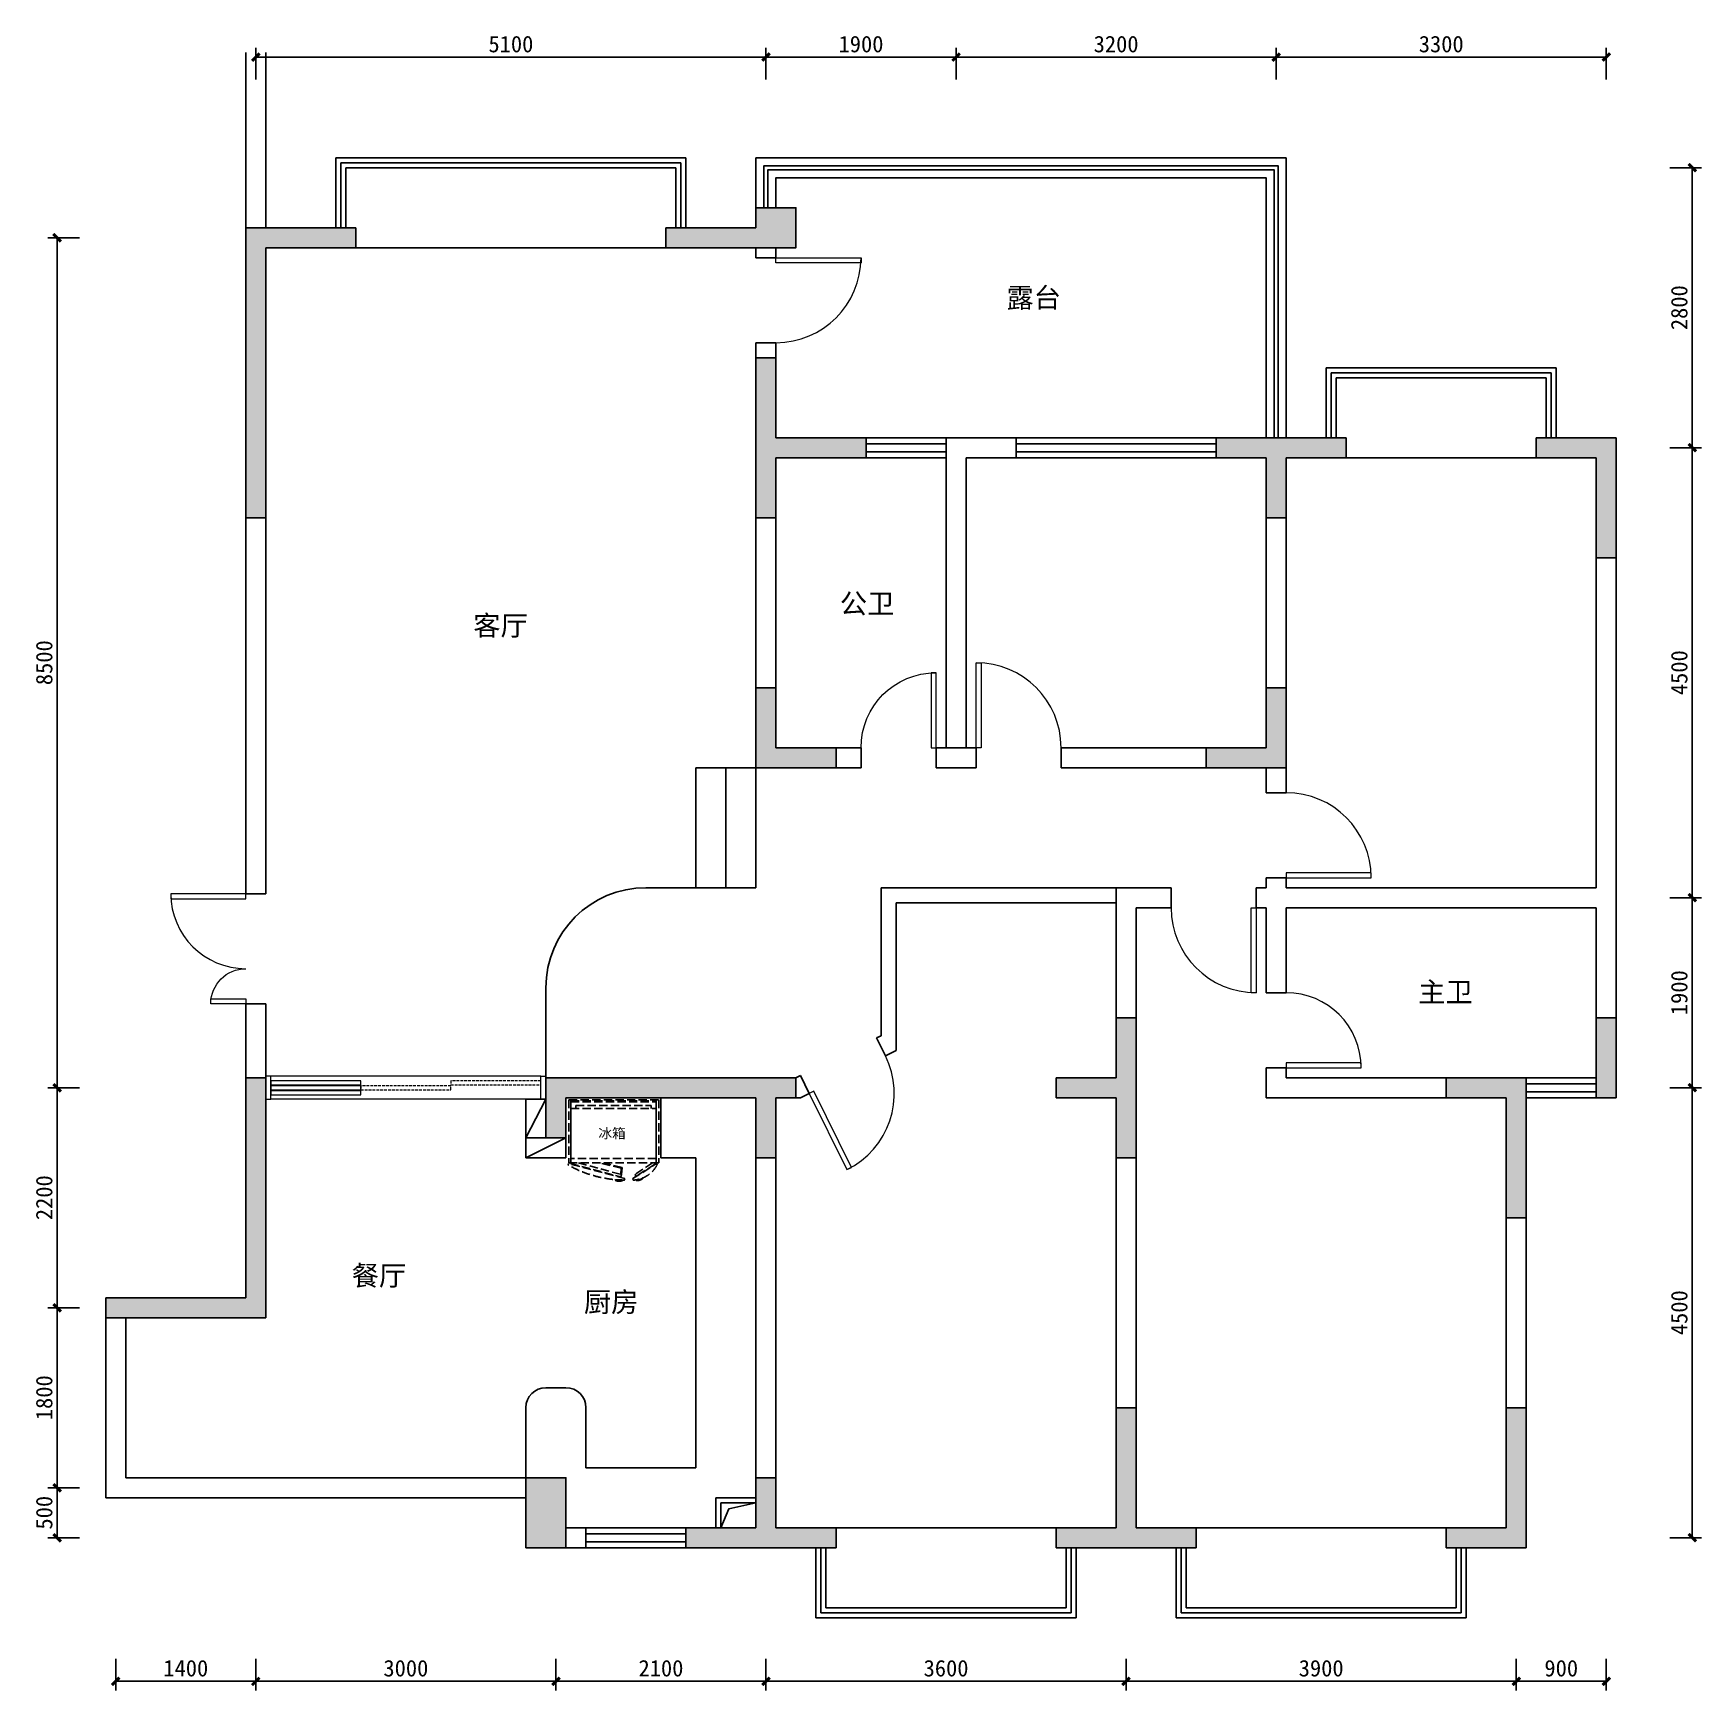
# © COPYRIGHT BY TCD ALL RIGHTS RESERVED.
# Model space of a CAD drawing. Header units: millimetres. Extents: x 1298748 to 1315425, y -297887 to -281315.
import ezdxf

# ---------------------------------------------------------------- set-up
doc = ezdxf.new("R2010")
doc.units = ezdxf.units.MM
doc.linetypes.add('AX-B-comp-new-P01$0$DASH', pattern=[0.35, 0.25, -0.1])
doc.layers.add('F-DOOR', color=3, linetype='Continuous', lineweight=13)
for name, color, linetype in [('F-FURN', 3, 'Continuous'), ('F-SAN FIT', 4, 'Continuous'), ('F-TEXT', 6, 'Continuous'), ('S-COLUMN', 6, 'Continuous'), ('S-S.WALL', 7, 'Continuous'), ('S-楼梯', 108, 'Continuous')]:
    doc.layers.add(name, color=color, linetype=linetype)
doc.styles.add('HT', font='simhei.ttf')
doc.styles.add('宋体', font='')
doc.styles.get('宋体').set_extended_font_data('SimSun')
doc.dimstyles.new('TCD', dxfattribs={"dimscale": 0, "dimtxt": 2.2, "dimasz": 1, "dimexe": 1.25, "dimexo": 3, "dimtad": 1, "dimdec": 0, "dimrnd": 5, "dimtxsty": '宋体', "dimblk": 'ARCHTICK', "dimcen": 2.5, "dimclrt": 2, "dimadec": 0, "dimazin": 0, "dimtfac": 1, "dimtdec": 0, "dimtix": 1, "dimtmove": 2, "dimatfit": 3, "dimldrblk": 'DOT', "dimfxl": 0, "dimlwd": -1, "dimarcsym": 0})

# ---------------------------------------------------------------- blocks, each defined once
blk = doc.blocks.new('*U431')
blk.add_lwpolyline([(0, 0), (0, 350), (-50, 350), (-50, 0)], close=True)
at = {"color": 8}
blk.add_arc((0, 0), 350, 90, 180, dxfattribs=at)
blk = doc.blocks.new('*U432')
blk.add_lwpolyline([(0, 0), (0, 750), (-50, 750), (-50, 0)], close=True)
at = {"color": 8}
blk.add_arc((0, 0), 750, 90, 180, dxfattribs=at)
blk = doc.blocks.new('*U433')
blk.add_lwpolyline([(0, 0), (0, 850), (-50, 850), (-50, 0)], close=True)
at = {"color": 8}
blk.add_arc((0, 0), 850, 90, 180, dxfattribs=at)
blk = doc.blocks.new('*U434')
blk.add_lwpolyline([(0, 0), (0, 850), (50, 850), (50, 0)], close=True)
at = {"color": 8}
blk.add_arc((0, 0), 850, 0, 90, dxfattribs=at)
blk = doc.blocks.new('*U435')
blk.add_lwpolyline([(0, 0), (0, 750), (-50, 750), (-50, 0)], close=True)
at = {"color": 8}
blk.add_arc((0, 0), 750, 90, 180, dxfattribs=at)
blk = doc.blocks.new('*U436')
blk.add_lwpolyline([(0, 0), (0, 750), (50, 750), (50, 0)], close=True)
at = {"color": 8}
blk.add_arc((0, 0), 750, 0, 90, dxfattribs=at)
blk = doc.blocks.new('bing')
at = {"layer": 'F-FURN', "color": 251, "linetype": 'AX-B-comp-new-P01$0$DASH', "ltscale": 333}
for p, q in [((1197850, -291556), (1198001, -291318)), ((1197993, -291337), (1197872, -291527)), ((1197986, -291314), (1198001, -291318)), ((1197993, -291337), (1198007, -291340)), ((1198637, -291297), (1198007, -291297)), ((1198007, -291297), (1198007, -292197)), ((1198637, -291323), (1198007, -291323)), ((1198550, -291323), (1198051, -291323)), ((1198051, -291323), (1198051, -292177)), ((1198542, -291323), (1198078, -291323)), ((1198550, -292177), (1198550, -291323)), ((1198617, -292177), (1198617, -291323)), ((1198627, -292177), (1198627, -291323)), ((1198637, -292197), (1198637, -291297)), ((1198007, -291359), (1197896, -291532)), ((1198550, -291373), (1198580, -291373)), ((1198580, -292127), (1198580, -291373)), ((1197850, -291556), (1197836, -291553)), ((1197850, -291637), (1197836, -291641)), ((1197850, -291637), (1198001, -292198)), ((1197891, -291669), (1197867, -291676)), ((1198002, -292178), (1197867, -291676)), ((1197896, -291532), (1197872, -291527)), ((1197891, -291669), (1197961, -291664)), ((1198007, -292100), (1197891, -291669)), ((1197893, -291677), (1197953, -291673)), ((1197953, -291673), (1198007, -291888)), ((1197961, -291664), (1198007, -291850)), ((1198007, -292177), (1198002, -292178)), ((1198002, -292178), (1198007, -292177)), ((1198637, -292177), (1198007, -292177)), ((1198051, -292177), (1198550, -292177)), ((1198550, -292127), (1198580, -292127)), ((1197986, -292201), (1198001, -292198)), ((1198637, -292197), (1198007, -292197))]:
    blk.add_line(p, q, dxfattribs=at)
for centre, radius, start, end in [((1198119, -291565), 284, 118.0327, 177.5603), ((1197914, -291511), 83.4, 130.7231, 200.9718), ((1197914, -291511), 78.4, 136.3118, 195.3831), ((1197907, -291694), 83.4, 147.8582, 218.107), ((1197907, -291694), 78.4, 153.447, 212.5182), ((1198978, -291635), 1142, 180.2923, 209.7077)]:
    blk.add_arc(centre, radius, start, end, dxfattribs=at)
blk = doc.blocks.new('_ARCHTICK')
at = {"color": 0, "linetype": 'ByBlock', "const_width": 0.4}
blk.add_lwpolyline([(-0.5, -0.5), (0.5, 0.5)], dxfattribs=at)
blk = doc.blocks.new('*D439')
at = {"layer": 'Defpoints', "color": 0, "transparency": 16777216}
for p in [(1314572, -285458), (1314372, -289958), (1315332, -289958)]:
    blk.add_point(p, dxfattribs=at)
at = {"layer": 'S-COLUMN', "color": 0, "lineweight": -2, "transparency": 16777216}
for p, q in [((1315107, -285458), (1315425, -285458)), ((1315107, -289958), (1315425, -289958))]:
    blk.add_line(p, q, dxfattribs=at)
at = {"layer": 'S-COLUMN', "color": 0, "transparency": 16777216}
blk.add_line((1315332, -285458), (1315332, -289958), dxfattribs=at)
at = {"layer": 'S-COLUMN', "color": 0, "transparency": 16777216, "xscale": 75, "yscale": 75, "zscale": 75}
for p, rotation in [((1315332, -285458), 90), ((1315332, -289958), 270)]:
    blk.add_blockref('_ARCHTICK', p, dxfattribs=dict(at, rotation=rotation))
at = {"layer": 'S-COLUMN', "color": 2, "transparency": 16777216, "insert": (1315202, -287708), "char_height": 165, "attachment_point": 5, "rotation": 90, "style": '宋体'}
blk.add_mtext('4500', dxfattribs=at)
blk = doc.blocks.new('_Dot')
at = {"color": 0, "linetype": 'ByBlock', "lineweight": -2}
blk.add_line((-0.5, 0), (-1, 0), dxfattribs=at)
at = {"color": 0, "linetype": 'ByBlock', "const_width": 0.5}
blk.add_lwpolyline([(-0.25, 0, 1), (0.25, 0, 1)], format="xyb", close=True, dxfattribs=at)
blk = doc.blocks.new('*D440')
at = {"layer": 'Defpoints', "color": 0, "transparency": 16777216}
for p in [(1314372, -289958), (1314372, -291858), (1315332, -291858)]:
    blk.add_point(p, dxfattribs=at)
at = {"layer": 'S-COLUMN', "color": 0, "lineweight": -2, "transparency": 16777216}
for p, q in [((1315107, -289958), (1315425, -289958)), ((1315107, -291858), (1315425, -291858))]:
    blk.add_line(p, q, dxfattribs=at)
at = {"layer": 'S-COLUMN', "color": 0, "transparency": 16777216}
blk.add_line((1315332, -289958), (1315332, -291858), dxfattribs=at)
at = {"layer": 'S-COLUMN', "color": 0, "transparency": 16777216, "xscale": 75, "yscale": 75, "zscale": 75}
for p, rotation in [((1315332, -289958), 90), ((1315332, -291858), 270)]:
    blk.add_blockref('_ARCHTICK', p, dxfattribs=dict(at, rotation=rotation))
at = {"layer": 'S-COLUMN', "color": 2, "transparency": 16777216, "insert": (1315202, -290908), "char_height": 165, "attachment_point": 5, "rotation": 90, "style": '宋体'}
blk.add_mtext('1900', dxfattribs=at)
blk = doc.blocks.new('*D441')
at = {"layer": 'Defpoints', "color": 0, "transparency": 16777216}
for p in [(1314372, -291858), (1313472, -296358), (1315332, -296358)]:
    blk.add_point(p, dxfattribs=at)
at = {"layer": 'S-COLUMN', "color": 0, "lineweight": -2, "transparency": 16777216}
for p, q in [((1315107, -291858), (1315425, -291858)), ((1315107, -296358), (1315425, -296358))]:
    blk.add_line(p, q, dxfattribs=at)
at = {"layer": 'S-COLUMN', "color": 0, "transparency": 16777216}
blk.add_line((1315332, -291858), (1315332, -296358), dxfattribs=at)
at = {"layer": 'S-COLUMN', "color": 0, "transparency": 16777216, "xscale": 75, "yscale": 75, "zscale": 75}
for p, rotation in [((1315332, -291858), 90), ((1315332, -296358), 270)]:
    blk.add_blockref('_ARCHTICK', p, dxfattribs=dict(at, rotation=rotation))
at = {"layer": 'S-COLUMN', "color": 2, "transparency": 16777216, "insert": (1315202, -294108), "char_height": 165, "attachment_point": 5, "rotation": 90, "style": '宋体'}
blk.add_mtext('4500', dxfattribs=at)
blk = doc.blocks.new('*D442')
at = {"layer": 'Defpoints', "color": 0, "transparency": 16777216}
for p in [(1311272, -282658), (1314572, -285458), (1315332, -285458)]:
    blk.add_point(p, dxfattribs=at)
at = {"layer": 'S-COLUMN', "color": 0, "lineweight": -2, "transparency": 16777216}
for p, q in [((1315107, -282658), (1315425, -282658)), ((1315107, -285458), (1315425, -285458))]:
    blk.add_line(p, q, dxfattribs=at)
at = {"layer": 'S-COLUMN', "color": 0, "transparency": 16777216}
blk.add_line((1315332, -282658), (1315332, -285458), dxfattribs=at)
at = {"layer": 'S-COLUMN', "color": 0, "transparency": 16777216, "xscale": 75, "yscale": 75, "zscale": 75}
for p, rotation in [((1315332, -282658), 90), ((1315332, -285458), 270)]:
    blk.add_blockref('_ARCHTICK', p, dxfattribs=dict(at, rotation=rotation))
at = {"layer": 'S-COLUMN', "color": 2, "transparency": 16777216, "insert": (1315202, -284058), "char_height": 165, "attachment_point": 5, "rotation": 90, "style": '宋体'}
blk.add_mtext('2800', dxfattribs=at)
blk = doc.blocks.new('*D443')
at = {"layer": 'Defpoints', "color": 0, "transparency": 16777216}
for p in [(1314472, -291958), (1313572, -296458), (1313572, -297794)]:
    blk.add_point(p, dxfattribs=at)
at = {"layer": 'S-COLUMN', "color": 0, "lineweight": -2, "transparency": 16777216}
for p, q in [((1313572, -297569), (1313572, -297887)), ((1314472, -297569), (1314472, -297887))]:
    blk.add_line(p, q, dxfattribs=at)
at = {"layer": 'S-COLUMN', "color": 0, "transparency": 16777216}
blk.add_line((1314472, -297794), (1313572, -297794), dxfattribs=at)
at = {"layer": 'S-COLUMN', "color": 0, "transparency": 16777216, "xscale": 75, "yscale": 75, "zscale": 75, "rotation": 180}
blk.add_blockref('_ARCHTICK', (1313572, -297794), dxfattribs=at)
at = {"layer": 'S-COLUMN', "color": 0, "transparency": 16777216, "xscale": 75, "yscale": 75, "zscale": 75}
blk.add_blockref('_ARCHTICK', (1314472, -297794), dxfattribs=at)
at = {"layer": 'S-COLUMN', "color": 2, "transparency": 16777216, "insert": (1314022, -297664), "char_height": 165, "attachment_point": 5, "style": '宋体'}
blk.add_mtext('900', dxfattribs=at)
blk = doc.blocks.new('*D444')
at = {"layer": 'Defpoints', "color": 0, "transparency": 16777216}
for p in [(1309672, -296258), (1313572, -296458), (1309672, -297794)]:
    blk.add_point(p, dxfattribs=at)
at = {"layer": 'S-COLUMN', "color": 0, "lineweight": -2, "transparency": 16777216}
for p, q in [((1309672, -297569), (1309672, -297887)), ((1313572, -297569), (1313572, -297887))]:
    blk.add_line(p, q, dxfattribs=at)
at = {"layer": 'S-COLUMN', "color": 0, "transparency": 16777216}
blk.add_line((1313572, -297794), (1309672, -297794), dxfattribs=at)
at = {"layer": 'S-COLUMN', "color": 0, "transparency": 16777216, "xscale": 75, "yscale": 75, "zscale": 75, "rotation": 180}
blk.add_blockref('_ARCHTICK', (1309672, -297794), dxfattribs=at)
at = {"layer": 'S-COLUMN', "color": 0, "transparency": 16777216, "xscale": 75, "yscale": 75, "zscale": 75}
blk.add_blockref('_ARCHTICK', (1313572, -297794), dxfattribs=at)
at = {"layer": 'S-COLUMN', "color": 2, "transparency": 16777216, "insert": (1311622, -297664), "char_height": 165, "attachment_point": 5, "style": '宋体'}
blk.add_mtext('3900', dxfattribs=at)
blk = doc.blocks.new('*D445')
at = {"layer": 'Defpoints', "color": 0, "transparency": 16777216}
for p in [(1306072, -296258), (1309672, -296258), (1306072, -297794)]:
    blk.add_point(p, dxfattribs=at)
at = {"layer": 'S-COLUMN', "color": 0, "lineweight": -2, "transparency": 16777216}
for p, q in [((1306072, -297569), (1306072, -297887)), ((1309672, -297569), (1309672, -297887))]:
    blk.add_line(p, q, dxfattribs=at)
at = {"layer": 'S-COLUMN', "color": 0, "transparency": 16777216}
blk.add_line((1309672, -297794), (1306072, -297794), dxfattribs=at)
at = {"layer": 'S-COLUMN', "color": 0, "transparency": 16777216, "xscale": 75, "yscale": 75, "zscale": 75, "rotation": 180}
blk.add_blockref('_ARCHTICK', (1306072, -297794), dxfattribs=at)
at = {"layer": 'S-COLUMN', "color": 0, "transparency": 16777216, "xscale": 75, "yscale": 75, "zscale": 75}
blk.add_blockref('_ARCHTICK', (1309672, -297794), dxfattribs=at)
at = {"layer": 'S-COLUMN', "color": 2, "transparency": 16777216, "insert": (1307872, -297664), "char_height": 165, "attachment_point": 5, "style": '宋体'}
blk.add_mtext('3600', dxfattribs=at)
blk = doc.blocks.new('*D446')
at = {"layer": 'Defpoints', "color": 0, "transparency": 16777216}
for p in [(1303972, -296258), (1306072, -296258), (1303972, -297794)]:
    blk.add_point(p, dxfattribs=at)
at = {"layer": 'S-COLUMN', "color": 0, "lineweight": -2, "transparency": 16777216}
for p, q in [((1303972, -297569), (1303972, -297887)), ((1306072, -297569), (1306072, -297887))]:
    blk.add_line(p, q, dxfattribs=at)
at = {"layer": 'S-COLUMN', "color": 0, "transparency": 16777216}
blk.add_line((1306072, -297794), (1303972, -297794), dxfattribs=at)
at = {"layer": 'S-COLUMN', "color": 0, "transparency": 16777216, "xscale": 75, "yscale": 75, "zscale": 75, "rotation": 180}
blk.add_blockref('_ARCHTICK', (1303972, -297794), dxfattribs=at)
at = {"layer": 'S-COLUMN', "color": 0, "transparency": 16777216, "xscale": 75, "yscale": 75, "zscale": 75}
blk.add_blockref('_ARCHTICK', (1306072, -297794), dxfattribs=at)
at = {"layer": 'S-COLUMN', "color": 2, "transparency": 16777216, "insert": (1305022, -297664), "char_height": 165, "attachment_point": 5, "style": '宋体'}
blk.add_mtext('2100', dxfattribs=at)
blk = doc.blocks.new('*D447')
at = {"layer": 'Defpoints', "color": 0, "transparency": 16777216}
for p in [(1300972, -294158), (1303972, -296258), (1300972, -297794)]:
    blk.add_point(p, dxfattribs=at)
at = {"layer": 'S-COLUMN', "color": 0, "lineweight": -2, "transparency": 16777216}
for p, q in [((1300972, -297569), (1300972, -297887)), ((1303972, -297569), (1303972, -297887))]:
    blk.add_line(p, q, dxfattribs=at)
at = {"layer": 'S-COLUMN', "color": 0, "transparency": 16777216}
blk.add_line((1303972, -297794), (1300972, -297794), dxfattribs=at)
at = {"layer": 'S-COLUMN', "color": 0, "transparency": 16777216, "xscale": 75, "yscale": 75, "zscale": 75, "rotation": 180}
blk.add_blockref('_ARCHTICK', (1300972, -297794), dxfattribs=at)
at = {"layer": 'S-COLUMN', "color": 0, "transparency": 16777216, "xscale": 75, "yscale": 75, "zscale": 75}
blk.add_blockref('_ARCHTICK', (1303972, -297794), dxfattribs=at)
at = {"layer": 'S-COLUMN', "color": 2, "transparency": 16777216, "insert": (1302472, -297664), "char_height": 165, "attachment_point": 5, "style": '宋体'}
blk.add_mtext('3000', dxfattribs=at)
blk = doc.blocks.new('*D448')
at = {"layer": 'Defpoints', "color": 0, "transparency": 16777216}
for p in [(1300972, -294158), (1299572, -295758), (1299572, -297794)]:
    blk.add_point(p, dxfattribs=at)
at = {"layer": 'S-COLUMN', "color": 0, "lineweight": -2, "transparency": 16777216}
for p, q in [((1299572, -297569), (1299572, -297887)), ((1300972, -297569), (1300972, -297887))]:
    blk.add_line(p, q, dxfattribs=at)
at = {"layer": 'S-COLUMN', "color": 0, "transparency": 16777216}
blk.add_line((1300972, -297794), (1299572, -297794), dxfattribs=at)
at = {"layer": 'S-COLUMN', "color": 0, "transparency": 16777216, "xscale": 75, "yscale": 75, "zscale": 75, "rotation": 180}
blk.add_blockref('_ARCHTICK', (1299572, -297794), dxfattribs=at)
at = {"layer": 'S-COLUMN', "color": 0, "transparency": 16777216, "xscale": 75, "yscale": 75, "zscale": 75}
blk.add_blockref('_ARCHTICK', (1300972, -297794), dxfattribs=at)
at = {"layer": 'S-COLUMN', "color": 2, "transparency": 16777216, "insert": (1300272, -297664), "char_height": 165, "attachment_point": 5, "style": '宋体'}
blk.add_mtext('1400', dxfattribs=at)
blk = doc.blocks.new('*D449')
at = {"layer": 'Defpoints', "color": 0, "transparency": 16777216}
for p in [(1311172, -281552), (1314472, -285358), (1311172, -285558)]:
    blk.add_point(p, dxfattribs=at)
at = {"layer": 'S-COLUMN', "color": 0, "lineweight": -2, "transparency": 16777216}
for p, q in [((1311172, -281777), (1311172, -281459)), ((1314472, -281777), (1314472, -281459))]:
    blk.add_line(p, q, dxfattribs=at)
at = {"layer": 'S-COLUMN', "color": 0, "transparency": 16777216}
blk.add_line((1314472, -281552), (1311172, -281552), dxfattribs=at)
at = {"layer": 'S-COLUMN', "color": 0, "transparency": 16777216, "xscale": 75, "yscale": 75, "zscale": 75, "rotation": 180}
blk.add_blockref('_ARCHTICK', (1311172, -281552), dxfattribs=at)
at = {"layer": 'S-COLUMN', "color": 0, "transparency": 16777216, "xscale": 75, "yscale": 75, "zscale": 75}
blk.add_blockref('_ARCHTICK', (1314472, -281552), dxfattribs=at)
at = {"layer": 'S-COLUMN', "color": 2, "transparency": 16777216, "insert": (1312822, -281423), "char_height": 165, "attachment_point": 5, "style": '宋体'}
blk.add_mtext('3300', dxfattribs=at)
blk = doc.blocks.new('*D450')
at = {"layer": 'Defpoints', "color": 0, "transparency": 16777216}
for p in [(1307972, -281552), (1307972, -285558), (1311172, -285558)]:
    blk.add_point(p, dxfattribs=at)
at = {"layer": 'S-COLUMN', "color": 0, "lineweight": -2, "transparency": 16777216}
for p, q in [((1307972, -281777), (1307972, -281459)), ((1311172, -281777), (1311172, -281459))]:
    blk.add_line(p, q, dxfattribs=at)
at = {"layer": 'S-COLUMN', "color": 0, "transparency": 16777216}
blk.add_line((1311172, -281552), (1307972, -281552), dxfattribs=at)
at = {"layer": 'S-COLUMN', "color": 0, "transparency": 16777216, "xscale": 75, "yscale": 75, "zscale": 75, "rotation": 180}
blk.add_blockref('_ARCHTICK', (1307972, -281552), dxfattribs=at)
at = {"layer": 'S-COLUMN', "color": 0, "transparency": 16777216, "xscale": 75, "yscale": 75, "zscale": 75}
blk.add_blockref('_ARCHTICK', (1311172, -281552), dxfattribs=at)
at = {"layer": 'S-COLUMN', "color": 2, "transparency": 16777216, "insert": (1309572, -281423), "char_height": 165, "attachment_point": 5, "style": '宋体'}
blk.add_mtext('3200', dxfattribs=at)
blk = doc.blocks.new('*D451')
at = {"layer": 'Defpoints', "color": 0, "transparency": 16777216}
for p in [(1306072, -281552), (1306072, -285558), (1307972, -285558)]:
    blk.add_point(p, dxfattribs=at)
at = {"layer": 'S-COLUMN', "color": 0, "lineweight": -2, "transparency": 16777216}
for p, q in [((1306072, -281777), (1306072, -281459)), ((1307972, -281777), (1307972, -281459))]:
    blk.add_line(p, q, dxfattribs=at)
at = {"layer": 'S-COLUMN', "color": 0, "transparency": 16777216}
blk.add_line((1307972, -281552), (1306072, -281552), dxfattribs=at)
at = {"layer": 'S-COLUMN', "color": 0, "transparency": 16777216, "xscale": 75, "yscale": 75, "zscale": 75, "rotation": 180}
blk.add_blockref('_ARCHTICK', (1306072, -281552), dxfattribs=at)
at = {"layer": 'S-COLUMN', "color": 0, "transparency": 16777216, "xscale": 75, "yscale": 75, "zscale": 75}
blk.add_blockref('_ARCHTICK', (1307972, -281552), dxfattribs=at)
at = {"layer": 'S-COLUMN', "color": 2, "transparency": 16777216, "insert": (1307022, -281423), "char_height": 165, "attachment_point": 5, "style": '宋体'}
blk.add_mtext('1900', dxfattribs=at)
blk = doc.blocks.new('*D452')
at = {"layer": 'Defpoints', "color": 0, "transparency": 16777216}
for p in [(1300972, -281552), (1300972, -285325), (1306072, -285558)]:
    blk.add_point(p, dxfattribs=at)
at = {"layer": 'S-COLUMN', "color": 0, "lineweight": -2, "transparency": 16777216}
for p, q in [((1300972, -281777), (1300972, -281459)), ((1306072, -281777), (1306072, -281459))]:
    blk.add_line(p, q, dxfattribs=at)
at = {"layer": 'S-COLUMN', "color": 0, "transparency": 16777216}
blk.add_line((1306072, -281552), (1300972, -281552), dxfattribs=at)
at = {"layer": 'S-COLUMN', "color": 0, "transparency": 16777216, "xscale": 75, "yscale": 75, "zscale": 75, "rotation": 180}
blk.add_blockref('_ARCHTICK', (1300972, -281552), dxfattribs=at)
at = {"layer": 'S-COLUMN', "color": 0, "transparency": 16777216, "xscale": 75, "yscale": 75, "zscale": 75}
blk.add_blockref('_ARCHTICK', (1306072, -281552), dxfattribs=at)
at = {"layer": 'S-COLUMN', "color": 2, "transparency": 16777216, "insert": (1303522, -281423), "char_height": 165, "attachment_point": 5, "style": '宋体'}
blk.add_mtext('5100', dxfattribs=at)
blk = doc.blocks.new('*D453')
at = {"layer": 'Defpoints', "color": 0, "transparency": 16777216}
for p in [(1298986, -295858), (1299472, -295858), (1303672, -296358)]:
    blk.add_point(p, dxfattribs=at)
at = {"layer": 'S-COLUMN', "color": 0, "lineweight": -2, "transparency": 16777216}
for p, q in [((1299211, -295858), (1298892, -295858)), ((1299211, -296358), (1298892, -296358))]:
    blk.add_line(p, q, dxfattribs=at)
at = {"layer": 'S-COLUMN', "color": 0, "transparency": 16777216}
blk.add_line((1298986, -296358), (1298986, -295858), dxfattribs=at)
at = {"layer": 'S-COLUMN', "color": 0, "transparency": 16777216, "xscale": 75, "yscale": 75, "zscale": 75}
for p, rotation in [((1298986, -295858), 90), ((1298986, -296358), 270)]:
    blk.add_blockref('_ARCHTICK', p, dxfattribs=dict(at, rotation=rotation))
at = {"layer": 'S-COLUMN', "color": 2, "transparency": 16777216, "insert": (1298857, -296108), "char_height": 165, "attachment_point": 5, "rotation": 90, "style": '宋体'}
blk.add_mtext('500', dxfattribs=at)
blk = doc.blocks.new('*D454')
at = {"layer": 'Defpoints', "color": 0, "transparency": 16777216}
for p in [(1298986, -294058), (1299672, -294058), (1299472, -295858)]:
    blk.add_point(p, dxfattribs=at)
at = {"layer": 'S-COLUMN', "color": 0, "lineweight": -2, "transparency": 16777216}
for p, q in [((1299211, -294058), (1298892, -294058)), ((1299211, -295858), (1298892, -295858))]:
    blk.add_line(p, q, dxfattribs=at)
at = {"layer": 'S-COLUMN', "color": 0, "transparency": 16777216}
blk.add_line((1298986, -295858), (1298986, -294058), dxfattribs=at)
at = {"layer": 'S-COLUMN', "color": 0, "transparency": 16777216, "xscale": 75, "yscale": 75, "zscale": 75}
for p, rotation in [((1298986, -294058), 90), ((1298986, -295858), 270)]:
    blk.add_blockref('_ARCHTICK', p, dxfattribs=dict(at, rotation=rotation))
at = {"layer": 'S-COLUMN', "color": 2, "transparency": 16777216, "insert": (1298857, -294958), "char_height": 165, "attachment_point": 5, "rotation": 90, "style": '宋体'}
blk.add_mtext('1800', dxfattribs=at)
blk = doc.blocks.new('*D455')
at = {"layer": 'Defpoints', "color": 0, "transparency": 16777216}
for p in [(1298986, -291858), (1301072, -291858), (1299672, -294058)]:
    blk.add_point(p, dxfattribs=at)
at = {"layer": 'S-COLUMN', "color": 0, "lineweight": -2, "transparency": 16777216}
for p, q in [((1299211, -291858), (1298892, -291858)), ((1299211, -294058), (1298892, -294058))]:
    blk.add_line(p, q, dxfattribs=at)
at = {"layer": 'S-COLUMN', "color": 0, "transparency": 16777216}
blk.add_line((1298986, -294058), (1298986, -291858), dxfattribs=at)
at = {"layer": 'S-COLUMN', "color": 0, "transparency": 16777216, "xscale": 75, "yscale": 75, "zscale": 75}
for p, rotation in [((1298986, -291858), 90), ((1298986, -294058), 270)]:
    blk.add_blockref('_ARCHTICK', p, dxfattribs=dict(at, rotation=rotation))
at = {"layer": 'S-COLUMN', "color": 2, "transparency": 16777216, "insert": (1298857, -292958), "char_height": 165, "attachment_point": 5, "rotation": 90, "style": '宋体'}
blk.add_mtext('2200', dxfattribs=at)
blk = doc.blocks.new('*D456')
at = {"layer": 'Defpoints', "color": 0, "transparency": 16777216}
for p in [(1298986, -283358), (1301072, -283358), (1301072, -291858)]:
    blk.add_point(p, dxfattribs=at)
at = {"layer": 'S-COLUMN', "color": 0, "lineweight": -2, "transparency": 16777216}
for p, q in [((1299211, -283358), (1298892, -283358)), ((1299211, -291858), (1298892, -291858))]:
    blk.add_line(p, q, dxfattribs=at)
at = {"layer": 'S-COLUMN', "color": 0, "transparency": 16777216}
blk.add_line((1298986, -291858), (1298986, -283358), dxfattribs=at)
at = {"layer": 'S-COLUMN', "color": 0, "transparency": 16777216, "xscale": 75, "yscale": 75, "zscale": 75}
for p, rotation in [((1298986, -283358), 90), ((1298986, -291858), 270)]:
    blk.add_blockref('_ARCHTICK', p, dxfattribs=dict(at, rotation=rotation))
at = {"layer": 'S-COLUMN', "color": 2, "transparency": 16777216, "insert": (1298857, -287608), "char_height": 165, "attachment_point": 5, "rotation": 90, "style": '宋体'}
blk.add_mtext('8500', dxfattribs=at)

msp = doc.modelspace()

# ---------------------------------------------------------------- hatches: boundary and pattern name
at = {"layer": 'S-S.WALL'}
h = msp.add_hatch(color=251, dxfattribs=at)
h.dxf.hatch_style = 1
h.paths.add_polyline_path([(1306371.9, -283057.8), (1305971.9, -283057.8), (1305971.9, -283257.8), (1305071.9, -283257.8), (1305071.9, -283457.8), (1305971.9, -283457.8), (1306371.9, -283457.8)])
h.paths.add_polyline_path([(1301071.9, -291757.8), (1300871.9, -291757.8), (1300871.9, -293957.8), (1299471.9, -293957.8), (1299471.9, -294157.8), (1301071.9, -294157.8)])
h.paths.add_polyline_path([(1306171.9, -284557.8), (1305971.9, -284557.8), (1305971.9, -286157.8), (1306171.9, -286157.8), (1306171.9, -285557.8), (1307071.9, -285557.8), (1307071.9, -285357.8), (1306171.9, -285357.8)])
h = msp.add_hatch(color=251, dxfattribs=at)
h.dxf.hatch_style = 1
h.paths.add_polyline_path([(1301971.9, -283257.8), (1300871.9, -283257.8), (1300871.9, -286157.8), (1301071.9, -286157.8), (1301071.9, -283457.8), (1301971.9, -283457.8)])
h = msp.add_hatch(color=251, dxfattribs=at)
h.dxf.hatch_style = 1
h.paths.add_polyline_path([(1306771.9, -288457.8), (1306171.9, -288457.8), (1306171.9, -287857.8), (1305971.9, -287857.8), (1305971.9, -288657.8), (1306771.9, -288657.8)])
h.paths.add_polyline_path([(1311271.9, -287857.8), (1311071.9, -287857.8), (1311071.9, -288457.8), (1310471.9, -288457.8), (1310471.9, -288657.8), (1311271.9, -288657.8)])
h.paths.add_polyline_path([(1311871.9, -285357.8), (1310571.9, -285357.8), (1310571.9, -285557.8), (1311071.9, -285557.8), (1311071.9, -286157.8), (1311271.9, -286157.8), (1311271.9, -285557.8), (1311871.9, -285557.8)])
h.paths.add_polyline_path([(1314571.9, -285357.8), (1313771.9, -285357.8), (1313771.9, -285557.8), (1314371.9, -285557.8), (1314371.9, -286557.8), (1314571.9, -286557.8)])
h = msp.add_hatch(color=251, dxfattribs=at)
h.dxf.hatch_style = 1
h.paths.add_polyline_path([(1309771.9, -291157.8), (1309571.9, -291157.8), (1309571.9, -291757.8), (1308971.9, -291757.8), (1308971.9, -291957.8), (1309571.9, -291957.8), (1309571.9, -292557.8), (1309771.9, -292557.8)])
h.paths.add_polyline_path([(1313671.9, -291757.8), (1312871.9, -291757.8), (1312871.9, -291957.8), (1313471.9, -291957.8), (1313471.9, -293157.8), (1313671.9, -293157.8)])
h.paths.add_polyline_path([(1314571.9, -291157.8), (1314371.9, -291157.8), (1314371.9, -291957.8), (1314571.9, -291957.8)])
h = msp.add_hatch(color=251, dxfattribs=at)
h.dxf.hatch_style = 1
h.paths.add_polyline_path([(1304071.9, -295757.8), (1303671.9, -295757.8), (1303671.9, -296457.8), (1304071.9, -296457.8)])
h.paths.add_polyline_path([(1306171.9, -295757.8), (1305971.9, -295757.8), (1305971.9, -296257.8), (1305271.9, -296257.8), (1305271.9, -296457.8), (1306771.9, -296457.8), (1306771.9, -296257.8), (1306171.9, -296257.8)])
h.paths.add_polyline_path([(1306371.9, -291757.8), (1303871.9, -291757.8), (1303871.9, -292357.8), (1304071.9, -292357.8), (1304071.9, -291957.8), (1305971.9, -291957.8), (1305971.9, -292557.8), (1306171.9, -292557.8), (1306171.9, -291957.8), (1306371.9, -291957.8)])
h = msp.add_hatch(color=251, dxfattribs=at)
h.dxf.hatch_style = 1
h.paths.add_polyline_path([(1310371.9, -296257.8), (1309771.9, -296257.8), (1309771.9, -295057.8), (1309571.9, -295057.8), (1309571.9, -296257.8), (1308971.9, -296257.8), (1308971.9, -296457.8), (1310371.9, -296457.8)])
h.paths.add_polyline_path([(1313671.9, -295057.8), (1313471.9, -295057.8), (1313471.9, -296257.8), (1312871.9, -296257.8), (1312871.9, -296457.8), (1313671.9, -296457.8)])

# ---------------------------------------------------------------- linework, layer by layer
at = {"layer": 'F-DOOR', "color": 1, "linetype": 'ByBlock'}
for p, q in [((1303821.9, -291742.8), (1301121.9, -291742.8)), ((1303821.9, -291972.8), (1301121.9, -291972.8))]:
    msp.add_line(p, q, dxfattribs=at)
for points in [[(1301071.9, -291957.8), (1301071.9, -291972.8), (1301121.9, -291972.8), (1301121.9, -291742.8), (1301071.9, -291742.8), (1301071.9, -291757.8)], [(1303871.9, -291957.8), (1303871.9, -291972.8), (1303821.9, -291972.8), (1303821.9, -291742.8), (1303871.9, -291742.8), (1303871.9, -291757.8)]]:
    msp.add_lwpolyline(points, dxfattribs=at)
at = {"layer": 'F-DOOR', "linetype": 'ByBlock'}
for points in [[(1301121.9, -291827.8), (1302021.9, -291827.8), (1302021.9, -291787.8), (1301121.9, -291787.8)], [(1301121.9, -291877.8), (1302021.9, -291877.8), (1302021.9, -291837.8), (1301121.9, -291837.8)], [(1301121.9, -291927.8), (1302021.9, -291927.8), (1302021.9, -291887.8), (1301121.9, -291887.8)]]:
    msp.add_lwpolyline(points, close=True, dxfattribs=at)
at = {"layer": 'F-DOOR', "color": 8, "linetype": 'AX-B-comp-new-P01$0$DASH', "ltscale": 111}
for points in [[(1302021.9, -291877.8), (1302921.9, -291877.8), (1302921.9, -291837.8), (1302021.9, -291837.8)], [(1302921.9, -291827.8), (1303821.9, -291827.8), (1303821.9, -291787.8), (1302921.9, -291787.8)]]:
    msp.add_lwpolyline(points, close=True, dxfattribs=at)
at = {"layer": 'F-SAN FIT'}
for p, q in [((1303671.9, -292557.8), (1303671.9, -291972.8)), ((1303671.9, -291972.8), (1303871.9, -291972.8)), ((1305021.9, -292557.8), (1305021.9, -291957.8)), ((1303871.9, -292357.8), (1303671.9, -292357.8)), ((1304071.9, -292357.8), (1304071.9, -292557.8)), ((1304071.9, -292557.8), (1303671.9, -292557.8)), ((1305021.9, -292557.8), (1305371.9, -292557.8)), ((1305371.9, -295657.8), (1305371.9, -292557.8)), ((1303871.9, -294857.8), (1304071.9, -294857.8)), ((1303671.9, -295757.8), (1303671.9, -295057.8)), ((1304271.9, -295057.8), (1304271.9, -295657.8)), ((1304271.9, -295657.8), (1305371.9, -295657.8))]:
    msp.add_line(p, q, dxfattribs=at)
at = {"layer": 'F-SAN FIT', "color": 8}
for p, q in [((1303671.9, -292357.8), (1303871.9, -291972.8)), ((1304071.9, -292357.8), (1303671.9, -292557.8))]:
    msp.add_line(p, q, dxfattribs=at)
at = {"layer": 'F-SAN FIT'}
for centre, start, end in [((1303871.9, -295057.8), 90, 180), ((1304071.9, -295057.8), 0, 90)]:
    msp.add_arc(centre, 200, start, end, dxfattribs=at)
at = {"layer": 'S-S.WALL'}
for p, q in [((1300871.9, -289917.8), (1300871.9, -281504.8)), ((1301071.9, -283257.8), (1301071.9, -281504.8)), ((1300871.9, -283257.8), (1301971.9, -283257.8)), ((1301971.9, -283457.8), (1301971.9, -283257.8)), ((1305071.9, -283457.8), (1305071.9, -283257.8)), ((1305071.9, -283257.8), (1305971.9, -283257.8)), ((1301071.9, -283457.8), (1301971.9, -283457.8)), ((1301071.9, -289917.8), (1301071.9, -283457.8)), ((1305071.9, -283457.8), (1305971.9, -283457.8)), ((1305971.9, -283557.8), (1305971.9, -283457.8)), ((1306171.9, -283557.8), (1306171.9, -283457.8)), ((1306171.9, -283557.8), (1305971.9, -283557.8)), ((1305971.9, -288657.8), (1305971.9, -284407.8)), ((1306171.9, -284407.8), (1305971.9, -284407.8)), ((1306171.9, -285357.8), (1306171.9, -284407.8)), ((1306171.9, -284557.8), (1305971.9, -284557.8)), ((1306171.9, -285357.8), (1307071.9, -285357.8)), ((1307071.9, -285557.8), (1307071.9, -285357.8)), ((1307871.9, -288457.8), (1307871.9, -285357.8)), ((1307871.9, -285357.8), (1308571.9, -285357.8)), ((1308571.9, -285557.8), (1308571.9, -285357.8)), ((1310571.9, -285557.8), (1310571.9, -285357.8)), ((1310571.9, -285357.8), (1311871.9, -285357.8)), ((1311871.9, -285557.8), (1311871.9, -285357.8)), ((1313771.9, -285557.8), (1313771.9, -285357.8)), ((1313771.9, -285357.8), (1314571.9, -285357.8)), ((1314571.9, -291957.8), (1314571.9, -285357.8)), ((1306171.9, -285557.8), (1307071.9, -285557.8)), ((1306171.9, -288457.8), (1306171.9, -285557.8)), ((1308071.9, -288457.8), (1308071.9, -285557.8)), ((1308071.9, -285557.8), (1308571.9, -285557.8)), ((1310571.9, -285557.8), (1311071.9, -285557.8)), ((1311071.9, -288457.8), (1311071.9, -285557.8)), ((1311271.9, -285557.8), (1311871.9, -285557.8)), ((1311271.9, -288907.8), (1311271.9, -285557.8)), ((1313771.9, -285557.8), (1314371.9, -285557.8)), ((1314371.9, -289857.8), (1314371.9, -285557.8)), ((1301071.9, -286157.8), (1300871.9, -286157.8)), ((1306171.9, -286157.8), (1305971.9, -286157.8)), ((1311071.9, -286157.8), (1311271.9, -286157.8)), ((1314371.9, -286557.8), (1314571.9, -286557.8)), ((1305971.9, -287857.8), (1306171.9, -287857.8)), ((1311071.9, -287857.8), (1311271.9, -287857.8)), ((1306171.9, -288457.8), (1307021.9, -288457.8)), ((1306771.9, -288657.8), (1306771.9, -288457.8)), ((1307021.9, -288657.8), (1307021.9, -288457.8)), ((1307771.9, -288657.8), (1307771.9, -288457.8)), ((1307771.9, -288457.8), (1308171.9, -288457.8)), ((1308171.9, -288657.8), (1308171.9, -288457.8)), ((1309021.9, -288657.8), (1309021.9, -288457.8)), ((1309021.9, -288457.8), (1311071.9, -288457.8)), ((1310471.9, -288657.8), (1310471.9, -288457.8)), ((1305971.9, -288657.8), (1307021.9, -288657.8)), ((1307771.9, -288657.8), (1308171.9, -288657.8)), ((1309021.9, -288657.8), (1311271.9, -288657.8)), ((1311071.9, -288907.8), (1311071.9, -288657.8)), ((1311071.9, -288907.8), (1311271.9, -288907.8)), ((1311071.9, -289857.8), (1311071.9, -289757.8)), ((1311071.9, -289757.8), (1311271.9, -289757.8)), ((1311271.9, -289857.8), (1311271.9, -289757.8)), ((1300871.9, -289917.8), (1301071.9, -289917.8)), ((1307221.9, -289857.8), (1310121.9, -289857.8)), ((1307221.9, -291337.8), (1307221.9, -289857.8)), ((1307371.9, -290007.8), (1309571.9, -290007.8)), ((1307371.9, -291486.8), (1307371.9, -290007.8)), ((1309571.9, -291757.8), (1309571.9, -289857.8)), ((1310121.9, -290057.8), (1310121.9, -289857.8)), ((1310971.9, -290057.8), (1310971.9, -289857.8)), ((1310971.9, -289857.8), (1311071.9, -289857.8)), ((1311271.9, -289857.8), (1314371.9, -289857.8)), ((1309771.9, -290057.8), (1310121.9, -290057.8)), ((1309771.9, -296257.8), (1309771.9, -290057.8)), ((1310971.9, -290057.8), (1311071.9, -290057.8)), ((1311071.9, -290907.8), (1311071.9, -290057.8)), ((1311271.9, -290057.8), (1314371.9, -290057.8)), ((1311271.9, -290907.8), (1311271.9, -290057.8)), ((1314371.9, -291957.8), (1314371.9, -290057.8)), ((1311071.9, -290907.8), (1311271.9, -290907.8)), ((1300871.9, -293957.8), (1300871.9, -291017.8)), ((1300871.9, -291017.8), (1301071.9, -291017.8)), ((1301071.9, -294157.8), (1301071.9, -291017.8)), ((1309571.9, -291157.8), (1309771.9, -291157.8)), ((1314371.9, -291157.8), (1314571.9, -291157.8)), ((1307177.9, -291359.5), (1307221.9, -291337.8)), ((1307177.9, -291359.5), (1307266.5, -291538.8)), ((1307266.5, -291538.8), (1307371.9, -291486.8)), ((1311071.9, -291957.8), (1311071.9, -291657.8)), ((1311071.9, -291657.8), (1311271.9, -291657.8)), ((1311271.9, -291757.8), (1311271.9, -291657.8)), ((1300871.9, -291757.8), (1301071.9, -291757.8)), ((1303871.9, -292357.8), (1303871.9, -291757.8)), ((1303871.9, -291757.8), (1306371.9, -291757.8)), ((1306371.9, -291757.8), (1306415.9, -291736.1)), ((1306371.9, -291957.8), (1306371.9, -291757.8)), ((1306415.9, -291736.1), (1306504.5, -291915.4)), ((1308971.9, -291957.8), (1308971.9, -291757.8)), ((1308971.9, -291757.8), (1309571.9, -291757.8)), ((1311271.9, -291757.8), (1313671.9, -291757.8)), ((1312871.9, -291957.8), (1312871.9, -291757.8)), ((1313671.9, -296457.8), (1313671.9, -291757.8)), ((1304071.9, -291957.8), (1305971.9, -291957.8)), ((1304071.9, -292357.8), (1304071.9, -291957.8)), ((1305971.9, -296257.8), (1305971.9, -291957.8)), ((1306171.9, -296257.8), (1306171.9, -291957.8)), ((1306171.9, -291957.8), (1306418.6, -291957.8)), ((1306418.6, -291957.8), (1306504.5, -291915.4)), ((1308971.9, -291957.8), (1309571.9, -291957.8)), ((1309571.9, -296257.8), (1309571.9, -291957.8)), ((1311071.9, -291957.8), (1313471.9, -291957.8)), ((1313471.9, -296257.8), (1313471.9, -291957.8)), ((1314371.9, -291957.8), (1314571.9, -291957.8)), ((1303871.9, -292357.8), (1304071.9, -292357.8)), ((1305971.9, -292557.8), (1306171.9, -292557.8)), ((1309571.9, -292557.8), (1309771.9, -292557.8)), ((1313471.9, -293157.8), (1313671.9, -293157.8)), ((1299471.9, -295957.8), (1299471.9, -293957.8)), ((1300871.9, -293957.8), (1299471.9, -293957.8)), ((1301071.9, -294157.8), (1299471.9, -294157.8)), ((1299671.9, -295757.8), (1299671.9, -294157.8)), ((1309571.9, -295057.8), (1309771.9, -295057.8)), ((1313471.9, -295057.8), (1313671.9, -295057.8)), ((1299671.9, -295757.8), (1303871.9, -295757.8)), ((1305971.9, -295757.8), (1306171.9, -295757.8)), ((1299471.9, -295957.8), (1303671.9, -295957.8)), ((1305571.9, -296257.8), (1305571.9, -295957.8)), ((1305571.9, -295957.8), (1305971.9, -295957.8)), ((1305621.9, -296007.8), (1305971.9, -296007.8)), ((1305621.9, -296257.8), (1305621.9, -296007.8)), ((1304071.9, -296257.8), (1304271.9, -296257.8)), ((1305271.9, -296257.8), (1305971.9, -296257.8)), ((1306171.9, -296257.8), (1306771.9, -296257.8)), ((1306771.9, -296257.8), (1306771.9, -296457.8)), ((1308971.9, -296257.8), (1308971.9, -296457.8)), ((1308971.9, -296257.8), (1309571.9, -296257.8)), ((1309771.9, -296257.8), (1310371.9, -296257.8)), ((1310371.9, -296257.8), (1310371.9, -296457.8)), ((1312871.9, -296257.8), (1312871.9, -296457.8)), ((1312871.9, -296257.8), (1313471.9, -296257.8)), ((1304071.9, -296457.8), (1304271.9, -296457.8)), ((1305271.9, -296457.8), (1306771.9, -296457.8)), ((1308971.9, -296457.8), (1310371.9, -296457.8)), ((1312871.9, -296457.8), (1313671.9, -296457.8))]:
    msp.add_line(p, q, dxfattribs=at)
at = {"layer": 'S-S.WALL', "color": 2}
for p, q in [((1305271.9, -282557.8), (1301771.9, -282557.8)), ((1301771.9, -283257.8), (1301771.9, -282557.8)), ((1305171.9, -282657.8), (1301871.9, -282657.8)), ((1301871.9, -283257.8), (1301871.9, -282657.8)), ((1305171.9, -283257.8), (1305171.9, -282657.8)), ((1305271.9, -283257.8), (1305271.9, -282557.8)), ((1313971.9, -284657.8), (1311671.9, -284657.8)), ((1311671.9, -285357.8), (1311671.9, -284657.8)), ((1313971.9, -285357.8), (1313971.9, -284657.8)), ((1313871.9, -284757.8), (1311771.9, -284757.8)), ((1311771.9, -285357.8), (1311771.9, -284757.8)), ((1313871.9, -285357.8), (1313871.9, -284757.8)), ((1307071.9, -285357.8), (1307871.9, -285357.8)), ((1308571.9, -285357.8), (1310571.9, -285357.8)), ((1307071.9, -285557.8), (1307871.9, -285557.8)), ((1308571.9, -285557.8), (1310571.9, -285557.8)), ((1313671.9, -291757.8), (1314371.9, -291757.8)), ((1313671.9, -291957.8), (1314371.9, -291957.8)), ((1304271.9, -296257.8), (1305271.9, -296257.8)), ((1304271.9, -296457.8), (1305271.9, -296457.8)), ((1306571.9, -296457.8), (1306571.9, -297157.8)), ((1306671.9, -296457.8), (1306671.9, -297057.8)), ((1309071.9, -296457.8), (1309071.9, -297057.8)), ((1309171.9, -296457.8), (1309171.9, -297157.8)), ((1310171.9, -296457.8), (1310171.9, -297157.8)), ((1310271.9, -296457.8), (1310271.9, -297057.8)), ((1312971.9, -296457.8), (1312971.9, -297057.8)), ((1313071.9, -296457.8), (1313071.9, -297157.8)), ((1309171.9, -297157.8), (1306571.9, -297157.8)), ((1309071.9, -297057.8), (1306671.9, -297057.8)), ((1313071.9, -297157.8), (1310171.9, -297157.8)), ((1312971.9, -297057.8), (1310271.9, -297057.8))]:
    msp.add_line(p, q, dxfattribs=at)
at = {"layer": 'S-S.WALL', "color": 1}
for p, q in [((1305221.9, -282607.8), (1301821.9, -282607.8)), ((1301821.9, -283257.8), (1301821.9, -282607.8)), ((1305221.9, -283257.8), (1305221.9, -282607.8)), ((1305971.9, -282557.8), (1311271.9, -282557.8)), ((1305971.9, -283057.8), (1305971.9, -282557.8)), ((1311271.9, -285357.8), (1311271.9, -282557.8)), ((1313921.9, -284707.8), (1311721.9, -284707.8)), ((1311721.9, -285357.8), (1311721.9, -284707.8)), ((1313921.9, -285357.8), (1313921.9, -284707.8)), ((1307071.9, -285417.8), (1307871.9, -285417.8)), ((1307071.9, -285497.8), (1307871.9, -285497.8)), ((1308571.9, -285417.8), (1310571.9, -285417.8)), ((1308571.9, -285497.8), (1310571.9, -285497.8)), ((1313671.9, -291817.8), (1314371.9, -291817.8)), ((1313671.9, -291897.8), (1314371.9, -291897.8)), ((1304271.9, -296317.8), (1305271.9, -296317.8)), ((1304271.9, -296397.8), (1305271.9, -296397.8)), ((1306621.9, -296457.8), (1306621.9, -297107.8)), ((1309121.9, -296457.8), (1309121.9, -297107.8)), ((1310221.9, -296457.8), (1310221.9, -297107.8)), ((1313021.9, -296457.8), (1313021.9, -297107.8)), ((1309121.9, -297107.8), (1306621.9, -297107.8)), ((1313021.9, -297107.8), (1310221.9, -297107.8))]:
    msp.add_line(p, q, dxfattribs=at)
at = {"layer": 'S-S.WALL', "color": 4}
for p, q in [((1305071.9, -283457.8), (1301971.9, -283457.8)), ((1313771.9, -285557.8), (1311871.9, -285557.8)), ((1308971.9, -296257.8), (1306771.9, -296257.8)), ((1312871.9, -296257.8), (1310371.9, -296257.8))]:
    msp.add_line(p, q, dxfattribs=at)
at = {"layer": 'S-S.WALL', "color": 8}
for points in [[(1306051.9, -283057.8), (1306051.9, -282637.8), (1311191.9, -282637.8), (1311191.9, -285357.8)], [(1306091.9, -283057.8), (1306091.9, -282677.8), (1311151.9, -282677.8), (1311151.9, -285357.8)], [(1305971.9, -296007.8), (1305702.2, -296068.3), (1305621.9, -296257.8)]]:
    msp.add_lwpolyline(points, dxfattribs=at)
at = {"layer": 'S-S.WALL', "color": 1}
msp.add_lwpolyline([(1306171.9, -283057.8), (1306171.9, -282757.8), (1311071.9, -282757.8), (1311071.9, -285357.8)], dxfattribs=at)
at = {"layer": 'S-S.WALL'}
for points in [[(1305971.9, -283457.8), (1306371.9, -283457.8), (1306371.9, -283057.8), (1305971.9, -283057.8), (1305971.9, -283257.8)], [(1304271.9, -296257.8), (1304271.9, -296457.8)], [(1305271.9, -296257.8), (1305271.9, -296457.8)]]:
    msp.add_lwpolyline(points, dxfattribs=at)
msp.add_lwpolyline([(1303671.9, -295757.8), (1304071.9, -295757.8), (1304071.9, -296457.8), (1303671.9, -296457.8)], close=True, dxfattribs=at)
at = {"layer": 'S-楼梯'}
for p, q in [((1305371.9, -288657.8), (1305371.9, -289857.8)), ((1305971.9, -288657.8), (1305371.9, -288657.8)), ((1305671.9, -288657.8), (1305671.9, -289857.8)), ((1305971.9, -288657.8), (1305971.9, -289857.8)), ((1305971.9, -289857.8), (1304871.9, -289857.8)), ((1303871.9, -291757.8), (1303871.9, -290857.8))]:
    msp.add_line(p, q, dxfattribs=at)
msp.add_arc((1304871.9, -290857.8), 1000, 90, 180, dxfattribs=at)

# ---------------------------------------------------------------- block references
at = {"layer": 'F-DOOR', "linetype": 'ByBlock'}
for name, p, rotation in [('*U434', (1306171.9, -283557.8), 270), ('*U433', (1311271.9, -289757.8), 270), ('*U432', (1300871.9, -289917.8), 90), ('*U434', (1310971.9, -290057.8), 180), ('*U435', (1311271.9, -291657.8), 270), ('*U433', (1306504.5, -291915.4), 206.2947900705784)]:
    msp.add_blockref(name, p, dxfattribs=dict(at, rotation=rotation))
msp.add_blockref('*U434', (1308171.9, -288457.8), dxfattribs=at)
at = {"layer": 'F-DOOR', "linetype": 'ByBlock', "xscale": -1}
msp.add_blockref('*U436', (1307771.9, -288457.8), dxfattribs=at)
at = {"layer": 'F-DOOR', "linetype": 'ByBlock', "xscale": -1, "rotation": 90}
msp.add_blockref('*U431', (1300871.9, -291017.8), dxfattribs=at)
at = {"layer": 'S-S.WALL', "xscale": -1, "rotation": 270}
msp.add_blockref('bing', (1596296.9, -1490617.2), dxfattribs=at)

# ---------------------------------------------------------------- texts
at = {"layer": 'F-FURN', "color": 251, "linetype": 'AX-B-comp-new-P01$0$DASH', "ltscale": 333, "style": '宋体'}
msp.add_text('冰箱', height=100, dxfattribs=at).set_placement((1304396.8, -292364.5))
at = {"layer": 'F-TEXT', "char_height": 200, "style": 'HT'}
for s, width, insert, attachment_point in [('{\\fSimSun|b0|i0|c134|p2;露台}', 872.514, (1308475.7, -283857.7), 1), ('{\\fSimSun|b0|i0|c134|p2;公卫}', 872.514, (1306809.9, -286916.5), 1), ('{\\fSimSun|b0|i0|c134|p2;客厅}', 872.514, (1303145.7, -287136.8), 1), ('{\\fSimSun|b0|i0|c134|p2;主卫}', 872.514, (1312592, -290800.9), 1), ('{\\fSimSun|b0|i0|c134|p2;餐厅}', 872.514, (1301929.9, -293636.7), 1), ('{\\fSimSun|b0|i0|c134|p2;厨房}', 717.263, (1304796.9, -293900.6), 3)]:
    msp.add_mtext_dynamic_manual_height_columns(s, width=width, gutter_width=1, heights=[0], dxfattribs=dict(at, insert=insert, attachment_point=attachment_point))

# ---------------------------------------------------------------- dimensions: what is measured, and where the dimension line sits
at = {"layer": 'S-COLUMN'}
for base, p1, p2, picture, middle in [((1300971.9, -281552.3), (1306071.9, -285557.8), (1300971.9, -285324.7), '*D452', (1303521.9, -281423)), ((1306071.9, -281552.3), (1307971.9, -285557.8), (1306071.9, -285557.8), '*D451', (1307021.9, -281423)), ((1307971.9, -281552.3), (1311171.9, -285557.8), (1307971.9, -285557.8), '*D450', (1309571.9, -281423)), ((1311171.9, -281552.3), (1314471.9, -285357.8), (1311171.9, -285557.8), '*D449', (1312821.9, -281423)), ((1313571.9, -297793.5), (1314471.9, -291957.8), (1313571.9, -296457.8), '*D443', (1314021.9, -297664.2)), ((1299571.9, -297793.5), (1300971.9, -294157.8), (1299571.9, -295757.8), '*D448', (1300271.9, -297664.2)), ((1300971.9, -297793.5), (1303971.9, -296257.8), (1300971.9, -294157.8), '*D447', (1302471.9, -297664.2)), ((1303971.9, -297793.5), (1306071.9, -296257.8), (1303971.9, -296257.8), '*D446', (1305021.9, -297664.2)), ((1306071.9, -297793.5), (1309671.9, -296257.8), (1306071.9, -296257.8), '*D445', (1307871.9, -297664.2)), ((1309671.9, -297793.5), (1313571.9, -296457.8), (1309671.9, -296257.8), '*D444', (1311621.9, -297664.2))]:
    dim = msp.add_linear_dim(base=base, p1=p1, p2=p2, dimstyle='TCD', override={"dimscale": 75}, dxfattribs=at)
    dim.commit()
    dim.dimension.update_dxf_attribs({"geometry": picture, "text_midpoint": middle})
for base, p1, p2, picture, middle in [((1315331.5, -285457.8), (1311271.9, -282657.8), (1314571.9, -285457.8), '*D442', (1315202.1, -284057.8)), ((1298986, -283357.8), (1301071.9, -291857.8), (1301071.9, -283357.8), '*D456', (1298856.6, -287607.8)), ((1315331.5, -289957.8), (1314571.9, -285457.8), (1314371.9, -289957.8), '*D439', (1315202.1, -287707.8)), ((1315331.5, -291857.8), (1314371.9, -289957.8), (1314371.9, -291857.8), '*D440', (1315202.1, -290907.8)), ((1298986, -291857.8), (1299671.9, -294057.8), (1301071.9, -291857.8), '*D455', (1298856.6, -292957.8)), ((1315331.5, -296357.8), (1314371.9, -291857.8), (1313471.9, -296357.8), '*D441', (1315202.1, -294107.8)), ((1298986, -294057.8), (1299471.9, -295857.8), (1299671.9, -294057.8), '*D454', (1298856.6, -294957.8)), ((1298986, -295857.8), (1303671.9, -296357.8), (1299471.9, -295857.8), '*D453', (1298856.6, -296107.8))]:
    dim = msp.add_linear_dim(base=base, p1=p1, p2=p2, angle=90, dimstyle='TCD', override={"dimscale": 75}, dxfattribs=at)
    dim.commit()
    dim.dimension.update_dxf_attribs({"geometry": picture, "text_midpoint": middle})

doc.saveas('drawing.dxf')
